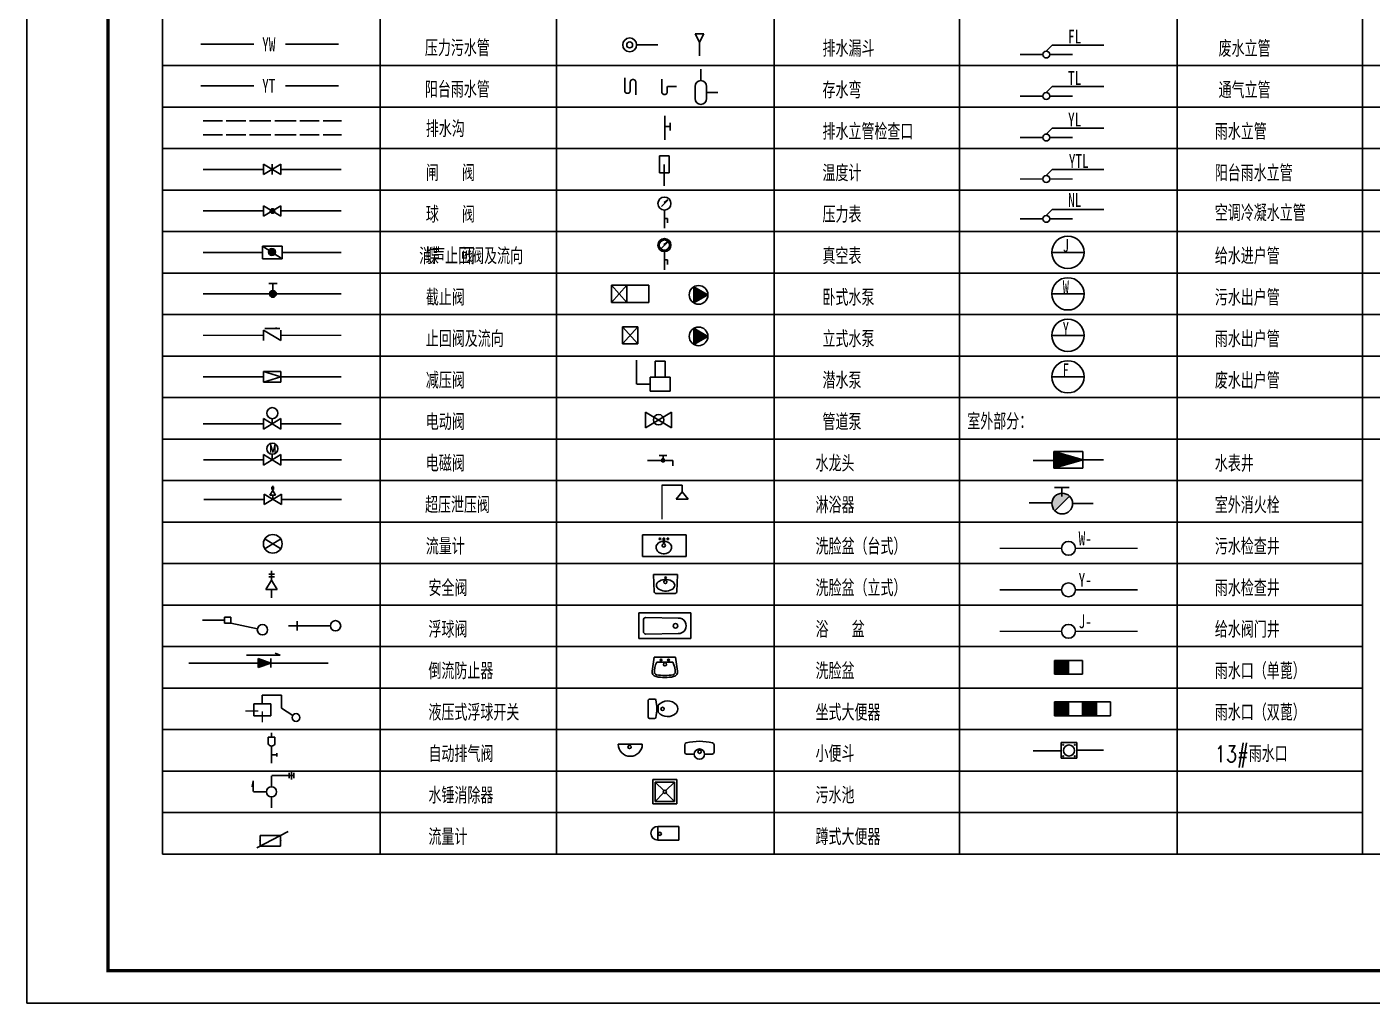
# Model space of a CAD drawing. Extents: x 27938 to 1507990, y 110129 to 923079.
# Drawn here: x 492037 to 533486, y 660457 to 690524 of the extents above; entities that cross this region are included whole.
import ezdxf
from ezdxf.enums import TextEntityAlignment as Align

# ---------------------------------------------------------------- set-up
doc = ezdxf.new("R2010")
doc.units = 0
doc.header["$LTSCALE"] = 1000
doc.header["$MEASUREMENT"] = 0
doc.layers.add('0s-水标注', color=7, linetype='Continuous')
doc.layers.add('图框', color=140, linetype='Continuous')
doc.layers.add('yichutu', color=7, linetype='Continuous', true_color=0xffffff, plot=False)
doc.styles.add('HZ', font='txt', dxfattribs={"bigfont": 'hztxt'})
doc.styles.add('ST', font='', dxfattribs={"width": 0.8})
doc.styles.get('ST').set_extended_font_data('SimSun')

# ---------------------------------------------------------------- blocks, each defined once
blk = doc.blocks.new('*X187')
at = {"color": 0, "linetype": 'Continuous'}
for p, q in [((-79979, -68610), (-79674, -68610)), ((-79979, -68620), (-79674, -68620)), ((-79979, -68630), (-79674, -68630)), ((-79979, -68640), (-79674, -68640)), ((-79979, -68650), (-79674, -68650)), ((-79979, -68660), (-79674, -68660)), ((-79979, -68670), (-79674, -68670)), ((-79979, -68680), (-79674, -68680)), ((-79979, -68690), (-79674, -68690)), ((-79979, -68700), (-79674, -68700)), ((-79979, -68710), (-79674, -68710)), ((-79979, -68720), (-79674, -68720)), ((-79979, -68730), (-79674, -68730)), ((-79979, -68740), (-79674, -68740)), ((-79979, -68750), (-79674, -68750)), ((-79979, -68760), (-79674, -68760)), ((-79979, -68770), (-79674, -68770)), ((-79979, -68780), (-79674, -68780)), ((-79979, -68790), (-79674, -68790)), ((-79979, -68800), (-79674, -68800)), ((-79979, -68810), (-79674, -68810)), ((-79979, -68820), (-79674, -68820)), ((-79979, -68830), (-79674, -68830)), ((-79979, -68840), (-79674, -68840)), ((-79979, -68850), (-79674, -68850)), ((-79979, -68860), (-79674, -68860)), ((-79979, -68870), (-79674, -68870)), ((-79979, -68880), (-79674, -68880)), ((-79979, -68890), (-79674, -68890)), ((-79979, -68900), (-79674, -68900))]:
    blk.add_line(p, q, dxfattribs=at)
blk = doc.blocks.new('*X189')
at = {"color": 0, "linetype": 'Continuous'}
for p, q in [((-59859, -59642), (-59854, -59642)), ((-59859, -59643), (-59851, -59643)), ((-59859, -59644), (-59847, -59644)), ((-59859, -59645), (-59844, -59645)), ((-59859, -59646), (-59840, -59646)), ((-59859, -59647), (-59837, -59647)), ((-59859, -59648), (-59833, -59648)), ((-59859, -59649), (-59830, -59649)), ((-59859, -59650), (-59826, -59650)), ((-59859, -59651), (-59823, -59651)), ((-59859, -59652), (-59819, -59652)), ((-59859, -59653), (-59816, -59653)), ((-59859, -59654), (-59812, -59654)), ((-59859, -59655), (-59809, -59655)), ((-59859, -59656), (-59805, -59656)), ((-59859, -59657), (-59802, -59657)), ((-59859, -59658), (-59798, -59658)), ((-59859, -59659), (-59795, -59659)), ((-59859, -59660), (-59791, -59660)), ((-59859, -59661), (-59788, -59661)), ((-59859, -59662), (-59784, -59662)), ((-59859, -59663), (-59781, -59663)), ((-59859, -59664), (-59777, -59664)), ((-59859, -59665), (-59774, -59665)), ((-59859, -59666), (-59770, -59666)), ((-59859, -59667), (-59767, -59667)), ((-59859, -59668), (-59763, -59668)), ((-59859, -59669), (-59760, -59669)), ((-59859, -59670), (-59756, -59670)), ((-59859, -59671), (-59753, -59671)), ((-59859, -59672), (-59749, -59672)), ((-59859, -59673), (-59746, -59673)), ((-59859, -59674), (-59742, -59674)), ((-59859, -59675), (-59739, -59675)), ((-59859, -59676), (-59735, -59676)), ((-59859, -59677), (-59732, -59677)), ((-59859, -59678), (-59728, -59678)), ((-59859, -59679), (-59725, -59679)), ((-59859, -59680), (-59721, -59680)), ((-59859, -59681), (-59718, -59681)), ((-59859, -59682), (-59714, -59682)), ((-59859, -59683), (-59711, -59683)), ((-59859, -59684), (-59707, -59684)), ((-59859, -59685), (-59704, -59685)), ((-59859, -59686), (-59700, -59686)), ((-59859, -59687), (-59697, -59687)), ((-59859, -59688), (-59693, -59688)), ((-59859, -59689), (-59690, -59689)), ((-59859, -59690), (-59686, -59690)), ((-59859, -59691), (-59683, -59691)), ((-59859, -59692), (-59679, -59692)), ((-59859, -59693), (-59676, -59693)), ((-59859, -59694), (-59672, -59694)), ((-59859, -59695), (-59669, -59695)), ((-59859, -59696), (-59665, -59696)), ((-59859, -59697), (-59662, -59697)), ((-59859, -59698), (-59658, -59698)), ((-59859, -59699), (-59655, -59699)), ((-59859, -59700), (-59651, -59700)), ((-59859, -59701), (-59648, -59701)), ((-59859, -59702), (-59644, -59702)), ((-59859, -59703), (-59641, -59703)), ((-59859, -59704), (-59637, -59704)), ((-59859, -59705), (-59634, -59705)), ((-59859, -59706), (-59630, -59706)), ((-59859, -59707), (-59627, -59707)), ((-59859, -59708), (-59623, -59708)), ((-59859, -59709), (-59620, -59709)), ((-59859, -59710), (-59616, -59710)), ((-59859, -59711), (-59613, -59711)), ((-59859, -59712), (-59609, -59712)), ((-59859, -59713), (-59606, -59713)), ((-59859, -59714), (-59602, -59714)), ((-59859, -59715), (-59599, -59715)), ((-59859, -59716), (-59595, -59716)), ((-59859, -59717), (-59592, -59717)), ((-59859, -59718), (-59588, -59718)), ((-59859, -59719), (-59585, -59719)), ((-59859, -59720), (-59581, -59720)), ((-59859, -59721), (-59578, -59721)), ((-59859, -59722), (-59574, -59722)), ((-59859, -59723), (-59571, -59723)), ((-59859, -59724), (-59567, -59724)), ((-59859, -59725), (-59564, -59725)), ((-59859, -59726), (-59560, -59726)), ((-59859, -59727), (-59557, -59727)), ((-59859, -59728), (-59553, -59728)), ((-59859, -59729), (-59550, -59729)), ((-59859, -59730), (-59546, -59730)), ((-59859, -59731), (-59543, -59731)), ((-59859, -59732), (-59539, -59732)), ((-59859, -59733), (-59536, -59733)), ((-59859, -59734), (-59532, -59734)), ((-59859, -59735), (-59529, -59735)), ((-59859, -59736), (-59525, -59736)), ((-59859, -59737), (-59522, -59737)), ((-59859, -59738), (-59518, -59738)), ((-59859, -59739), (-59515, -59739)), ((-59859, -59740), (-59511, -59740)), ((-59859, -59741), (-59508, -59741)), ((-59859, -59742), (-59504, -59742)), ((-59859, -59743), (-59501, -59743)), ((-59859, -59744), (-59497, -59744)), ((-59859, -59745), (-59494, -59745)), ((-59859, -59746), (-59490, -59746)), ((-59859, -59747), (-59487, -59747)), ((-59859, -59748), (-59483, -59748)), ((-59859, -59749), (-59480, -59749)), ((-59859, -59750), (-59476, -59750)), ((-59859, -59751), (-59473, -59751)), ((-59859, -59752), (-59469, -59752)), ((-59859, -59753), (-59466, -59753)), ((-59859, -59754), (-59462, -59754)), ((-59859, -59755), (-59459, -59755)), ((-59859, -59756), (-59455, -59756)), ((-59859, -59757), (-59452, -59757)), ((-59859, -59758), (-59448, -59758)), ((-59859, -59759), (-59445, -59759)), ((-59859, -59760), (-59441, -59760)), ((-59859, -59761), (-59438, -59761)), ((-59859, -59762), (-59434, -59762)), ((-59859, -59763), (-59431, -59763)), ((-59859, -59764), (-59427, -59764)), ((-59859, -59765), (-59424, -59765)), ((-59859, -59766), (-59420, -59766)), ((-59859, -59767), (-59417, -59767)), ((-59859, -59768), (-59413, -59768)), ((-59859, -59769), (-59410, -59769)), ((-59859, -59770), (-59406, -59770)), ((-59859, -59771), (-59403, -59771)), ((-59859, -59772), (-59399, -59772)), ((-59859, -59773), (-59396, -59773)), ((-59859, -59774), (-59392, -59774)), ((-59859, -59775), (-59389, -59775)), ((-59859, -59776), (-59385, -59776)), ((-59859, -59777), (-59382, -59777)), ((-59859, -59778), (-59378, -59778)), ((-59859, -59779), (-59375, -59779)), ((-59859, -59780), (-59371, -59780)), ((-59859, -59781), (-59368, -59781)), ((-59859, -59782), (-59364, -59782)), ((-59859, -59783), (-59361, -59783)), ((-59859, -59784), (-59357, -59784)), ((-59859, -59785), (-59354, -59785)), ((-59859, -59786), (-59350, -59786)), ((-59859, -59787), (-59347, -59787)), ((-59859, -59788), (-59343, -59788)), ((-59859, -59789), (-59340, -59789)), ((-59859, -59790), (-59336, -59790)), ((-59859, -59791), (-59333, -59791)), ((-59859, -59792), (-59329, -59792)), ((-59859, -59793), (-59326, -59793)), ((-59859, -59794), (-59322, -59794)), ((-59859, -59795), (-59319, -59795)), ((-59859, -59796), (-59315, -59796)), ((-59859, -59797), (-59312, -59797)), ((-59859, -59798), (-59308, -59798)), ((-59859, -59799), (-59305, -59799)), ((-59859, -59800), (-59301, -59800)), ((-59859, -59801), (-59298, -59801)), ((-59859, -59802), (-59294, -59802)), ((-59859, -59803), (-59291, -59803)), ((-59859, -59804), (-59287, -59804)), ((-59859, -59805), (-59284, -59805)), ((-59859, -59806), (-59280, -59806)), ((-59859, -59807), (-59277, -59807)), ((-59859, -59808), (-59273, -59808)), ((-59859, -59809), (-59270, -59809)), ((-59859, -59810), (-59266, -59810)), ((-59859, -59811), (-59263, -59811)), ((-59859, -59812), (-59259, -59812)), ((-59859, -59813), (-59256, -59813)), ((-59859, -59814), (-59252, -59814)), ((-59859, -59815), (-59249, -59815)), ((-59859, -59816), (-59245, -59816)), ((-59859, -59817), (-59242, -59817)), ((-59859, -59818), (-59238, -59818)), ((-59859, -59819), (-59235, -59819)), ((-59859, -59820), (-59231, -59820)), ((-59859, -59821), (-59228, -59821)), ((-59859, -59822), (-59224, -59822)), ((-59859, -59823), (-59221, -59823)), ((-59859, -59824), (-59217, -59824)), ((-59859, -59825), (-59214, -59825)), ((-59859, -59826), (-59210, -59826)), ((-59859, -59827), (-59207, -59827)), ((-59859, -59828), (-59203, -59828)), ((-59859, -59829), (-59200, -59829)), ((-59859, -59830), (-59196, -59830)), ((-59859, -59831), (-59193, -59831)), ((-59859, -59832), (-59189, -59832)), ((-59859, -59833), (-59186, -59833)), ((-59859, -59834), (-59182, -59834)), ((-59859, -59835), (-59179, -59835)), ((-59859, -59836), (-59175, -59836)), ((-59859, -59837), (-59172, -59837)), ((-59859, -59838), (-59168, -59838)), ((-59859, -59839), (-59165, -59839)), ((-59859, -59840), (-59161, -59840)), ((-59859, -59841), (-59158, -59841)), ((-59859, -59842), (-59154, -59842)), ((-59859, -59843), (-59151, -59843)), ((-59859, -59844), (-59147, -59844)), ((-59859, -59845), (-59144, -59845)), ((-59859, -59846), (-59140, -59846)), ((-59859, -59847), (-59137, -59847)), ((-59859, -59848), (-59133, -59848)), ((-59859, -59849), (-59130, -59849)), ((-59859, -59850), (-59126, -59850)), ((-59859, -59851), (-59123, -59851)), ((-59859, -59852), (-59119, -59852)), ((-59859, -59853), (-59116, -59853)), ((-59859, -59854), (-59112, -59854)), ((-59859, -59855), (-59109, -59855)), ((-59859, -59856), (-59105, -59856)), ((-59859, -59857), (-59102, -59857)), ((-59859, -59858), (-59098, -59858)), ((-59859, -59859), (-59095, -59859)), ((-59859, -59860), (-59091, -59860)), ((-59859, -59861), (-59088, -59861)), ((-59859, -59862), (-59084, -59862)), ((-59859, -59863), (-59081, -59863)), ((-59859, -59864), (-59077, -59864)), ((-59859, -59865), (-59074, -59865)), ((-59859, -59866), (-59070, -59866)), ((-59859, -59867), (-59067, -59867)), ((-59859, -59868), (-59063, -59868)), ((-59859, -59869), (-59060, -59869)), ((-59859, -59870), (-59056, -59870)), ((-59859, -59871), (-59053, -59871)), ((-59859, -59872), (-59049, -59872)), ((-59859, -59873), (-59046, -59873)), ((-59859, -59874), (-59042, -59874)), ((-59859, -59875), (-59039, -59875)), ((-59859, -59876), (-59035, -59876)), ((-59859, -59877), (-59032, -59877)), ((-59859, -59878), (-59028, -59878)), ((-59859, -59879), (-59025, -59879)), ((-59859, -59880), (-59021, -59880)), ((-59859, -59881), (-59018, -59881)), ((-59859, -59882), (-59014, -59882)), ((-59859, -59883), (-59011, -59883)), ((-59859, -59884), (-59007, -59884)), ((-59859, -59885), (-59004, -59885)), ((-59859, -59886), (-59000, -59886)), ((-59859, -59887), (-58997, -59887)), ((-59859, -59888), (-58993, -59888)), ((-59859, -59889), (-58990, -59889)), ((-59859, -59890), (-58986, -59890)), ((-59859, -59891), (-58983, -59891)), ((-59859, -59892), (-58979, -59892)), ((-59859, -59893), (-58976, -59893)), ((-59859, -59894), (-58972, -59894)), ((-59859, -59895), (-58969, -59895)), ((-59859, -59898), (-58970, -59898)), ((-59859, -59899), (-58974, -59899)), ((-59859, -59900), (-58977, -59900)), ((-59859, -59901), (-58981, -59901)), ((-59859, -59902), (-58984, -59902)), ((-59859, -59903), (-58988, -59903)), ((-59859, -59904), (-58991, -59904)), ((-59859, -59905), (-58995, -59905)), ((-59859, -59906), (-58998, -59906)), ((-59859, -59907), (-59002, -59907)), ((-59859, -59908), (-59005, -59908)), ((-59859, -59909), (-59009, -59909)), ((-59859, -59910), (-59012, -59910)), ((-59859, -59911), (-59016, -59911)), ((-59859, -59912), (-59019, -59912)), ((-59859, -59913), (-59023, -59913)), ((-59859, -59914), (-59026, -59914)), ((-59859, -59915), (-59030, -59915)), ((-59859, -59916), (-59033, -59916)), ((-59859, -59917), (-59037, -59917)), ((-59859, -59918), (-59040, -59918)), ((-59859, -59919), (-59044, -59919)), ((-59859, -59920), (-59047, -59920)), ((-59859, -59921), (-59051, -59921)), ((-59859, -59922), (-59054, -59922)), ((-59859, -59923), (-59058, -59923)), ((-59859, -59924), (-59061, -59924)), ((-59859, -59925), (-59065, -59925)), ((-59859, -59926), (-59068, -59926)), ((-59859, -59927), (-59072, -59927)), ((-59859, -59928), (-59075, -59928)), ((-59859, -59929), (-59079, -59929)), ((-59859, -59930), (-59082, -59930)), ((-59859, -59931), (-59086, -59931)), ((-59859, -59932), (-59089, -59932)), ((-59859, -59933), (-59093, -59933)), ((-59859, -59934), (-59096, -59934)), ((-59859, -59935), (-59100, -59935)), ((-59859, -59936), (-59103, -59936)), ((-59859, -59937), (-59107, -59937)), ((-59859, -59938), (-59110, -59938)), ((-59859, -59939), (-59114, -59939)), ((-59859, -59940), (-59117, -59940)), ((-59859, -59941), (-59121, -59941)), ((-59859, -59942), (-59124, -59942)), ((-59859, -59943), (-59128, -59943)), ((-59859, -59944), (-59131, -59944)), ((-59859, -59945), (-59135, -59945)), ((-59859, -59946), (-59138, -59946)), ((-59859, -59947), (-59142, -59947)), ((-59859, -59948), (-59145, -59948)), ((-59859, -59949), (-59149, -59949)), ((-59859, -59950), (-59152, -59950)), ((-59859, -59951), (-59156, -59951)), ((-59859, -59952), (-59159, -59952)), ((-59859, -59953), (-59163, -59953)), ((-59859, -59954), (-59166, -59954)), ((-59859, -59955), (-59170, -59955)), ((-59859, -59956), (-59173, -59956)), ((-59859, -59957), (-59177, -59957)), ((-59859, -59958), (-59180, -59958)), ((-59859, -59959), (-59184, -59959)), ((-59859, -59960), (-59187, -59960)), ((-59859, -59961), (-59191, -59961)), ((-59859, -59962), (-59194, -59962)), ((-59859, -59963), (-59198, -59963)), ((-59859, -59964), (-59201, -59964)), ((-59859, -59965), (-59205, -59965)), ((-59859, -59966), (-59208, -59966)), ((-59859, -59967), (-59212, -59967)), ((-59859, -59968), (-59215, -59968)), ((-59859, -59969), (-59219, -59969)), ((-59859, -59970), (-59222, -59970)), ((-59859, -59971), (-59226, -59971)), ((-59859, -59972), (-59229, -59972)), ((-59859, -59973), (-59233, -59973)), ((-59859, -59974), (-59236, -59974)), ((-59859, -59975), (-59240, -59975)), ((-59859, -59976), (-59243, -59976)), ((-59859, -59977), (-59247, -59977)), ((-59859, -59978), (-59250, -59978)), ((-59859, -59979), (-59254, -59979)), ((-59859, -59980), (-59257, -59980)), ((-59859, -59981), (-59261, -59981)), ((-59859, -59982), (-59264, -59982)), ((-59859, -59983), (-59268, -59983)), ((-59859, -59984), (-59271, -59984)), ((-59859, -59985), (-59275, -59985)), ((-59859, -59986), (-59278, -59986)), ((-59859, -59987), (-59282, -59987)), ((-59859, -59988), (-59285, -59988)), ((-59859, -59989), (-59289, -59989)), ((-59859, -59990), (-59292, -59990)), ((-59859, -59991), (-59296, -59991)), ((-59859, -59992), (-59299, -59992)), ((-59859, -59993), (-59303, -59993)), ((-59859, -59994), (-59306, -59994)), ((-59859, -59995), (-59310, -59995)), ((-59859, -59996), (-59313, -59996)), ((-59859, -59997), (-59317, -59997)), ((-59859, -59998), (-59320, -59998)), ((-59859, -59999), (-59324, -59999)), ((-59859, -60000), (-59327, -60000)), ((-59859, -60001), (-59331, -60001)), ((-59859, -60002), (-59334, -60002)), ((-59859, -60003), (-59338, -60003)), ((-59859, -60004), (-59341, -60004)), ((-59859, -60005), (-59345, -60005)), ((-59859, -60006), (-59348, -60006)), ((-59859, -60007), (-59352, -60007)), ((-59859, -60008), (-59355, -60008)), ((-59859, -60009), (-59359, -60009)), ((-59859, -60010), (-59362, -60010)), ((-59859, -60011), (-59366, -60011)), ((-59859, -60012), (-59369, -60012)), ((-59859, -60013), (-59373, -60013)), ((-59859, -60014), (-59376, -60014)), ((-59859, -60015), (-59380, -60015)), ((-59859, -60016), (-59383, -60016)), ((-59859, -60017), (-59387, -60017)), ((-59859, -60018), (-59390, -60018)), ((-59859, -60019), (-59394, -60019)), ((-59859, -60020), (-59397, -60020)), ((-59859, -60021), (-59401, -60021)), ((-59859, -60022), (-59404, -60022)), ((-59859, -60023), (-59408, -60023)), ((-59859, -60024), (-59411, -60024)), ((-59859, -60025), (-59415, -60025)), ((-59859, -60026), (-59418, -60026)), ((-59859, -60027), (-59422, -60027)), ((-59859, -60028), (-59425, -60028)), ((-59859, -60029), (-59429, -60029)), ((-59859, -60030), (-59432, -60030)), ((-59859, -60031), (-59436, -60031)), ((-59859, -60032), (-59439, -60032)), ((-59859, -60033), (-59443, -60033)), ((-59859, -60034), (-59446, -60034)), ((-59859, -60035), (-59450, -60035)), ((-59859, -60036), (-59453, -60036)), ((-59859, -60037), (-59457, -60037)), ((-59859, -60038), (-59460, -60038)), ((-59859, -60039), (-59464, -60039)), ((-59859, -60040), (-59467, -60040)), ((-59859, -60041), (-59471, -60041)), ((-59859, -60042), (-59474, -60042)), ((-59859, -60043), (-59478, -60043)), ((-59859, -60044), (-59481, -60044)), ((-59859, -60045), (-59485, -60045)), ((-59859, -60046), (-59488, -60046)), ((-59859, -60047), (-59492, -60047)), ((-59859, -60048), (-59495, -60048)), ((-59859, -60049), (-59499, -60049)), ((-59859, -60050), (-59502, -60050)), ((-59859, -60051), (-59506, -60051)), ((-59859, -60052), (-59509, -60052)), ((-59859, -60053), (-59513, -60053)), ((-59859, -60054), (-59516, -60054)), ((-59859, -60055), (-59520, -60055)), ((-59859, -60056), (-59523, -60056)), ((-59859, -60057), (-59527, -60057)), ((-59859, -60058), (-59530, -60058)), ((-59859, -60059), (-59534, -60059)), ((-59859, -60060), (-59537, -60060)), ((-59859, -60061), (-59541, -60061)), ((-59859, -60062), (-59544, -60062)), ((-59859, -60063), (-59548, -60063)), ((-59859, -60064), (-59551, -60064)), ((-59859, -60065), (-59555, -60065)), ((-59859, -60066), (-59558, -60066)), ((-59859, -60067), (-59562, -60067)), ((-59859, -60068), (-59565, -60068)), ((-59859, -60069), (-59569, -60069)), ((-59859, -60070), (-59572, -60070)), ((-59859, -60071), (-59576, -60071)), ((-59859, -60072), (-59579, -60072)), ((-59859, -60073), (-59583, -60073)), ((-59859, -60074), (-59586, -60074)), ((-59859, -60075), (-59590, -60075)), ((-59859, -60076), (-59593, -60076)), ((-59859, -60077), (-59597, -60077)), ((-59859, -60078), (-59600, -60078)), ((-59859, -60079), (-59604, -60079)), ((-59859, -60080), (-59607, -60080)), ((-59859, -60081), (-59611, -60081)), ((-59859, -60082), (-59614, -60082)), ((-59859, -60083), (-59618, -60083)), ((-59859, -60084), (-59621, -60084)), ((-59859, -60085), (-59625, -60085)), ((-59859, -60086), (-59628, -60086)), ((-59859, -60087), (-59632, -60087)), ((-59859, -60088), (-59635, -60088)), ((-59859, -60089), (-59639, -60089)), ((-59859, -60090), (-59642, -60090)), ((-59859, -60091), (-59646, -60091)), ((-59859, -60092), (-59649, -60092)), ((-59859, -60093), (-59653, -60093)), ((-59859, -60094), (-59656, -60094)), ((-59859, -60095), (-59660, -60095)), ((-59859, -60096), (-59663, -60096)), ((-59859, -60097), (-59667, -60097)), ((-59859, -60098), (-59670, -60098)), ((-59859, -60099), (-59674, -60099)), ((-59859, -60100), (-59677, -60100)), ((-59859, -60101), (-59681, -60101)), ((-59859, -60102), (-59684, -60102)), ((-59859, -60103), (-59688, -60103)), ((-59859, -60104), (-59691, -60104)), ((-59859, -60105), (-59695, -60105)), ((-59859, -60106), (-59698, -60106)), ((-59859, -60107), (-59702, -60107)), ((-59859, -60108), (-59705, -60108)), ((-59859, -60109), (-59709, -60109)), ((-59859, -60110), (-59712, -60110)), ((-59859, -60111), (-59716, -60111)), ((-59859, -60112), (-59719, -60112)), ((-59859, -60113), (-59723, -60113)), ((-59859, -60114), (-59726, -60114)), ((-59859, -60115), (-59730, -60115)), ((-59859, -60116), (-59733, -60116)), ((-59859, -60117), (-59737, -60117)), ((-59859, -60118), (-59740, -60118)), ((-59859, -60119), (-59744, -60119)), ((-59859, -60120), (-59747, -60120)), ((-59859, -60121), (-59751, -60121)), ((-59859, -60122), (-59754, -60122)), ((-59859, -60123), (-59758, -60123)), ((-59859, -60124), (-59761, -60124)), ((-59859, -60125), (-59765, -60125)), ((-59859, -60126), (-59768, -60126)), ((-59859, -60127), (-59772, -60127)), ((-59859, -60128), (-59775, -60128)), ((-59859, -60129), (-59779, -60129)), ((-59859, -60130), (-59782, -60130)), ((-59859, -60131), (-59786, -60131)), ((-59859, -60132), (-59789, -60132)), ((-59859, -60133), (-59793, -60133)), ((-59859, -60134), (-59796, -60134)), ((-59859, -60135), (-59800, -60135)), ((-59859, -60136), (-59803, -60136)), ((-59859, -60137), (-59807, -60137)), ((-59859, -60138), (-59810, -60138)), ((-59859, -60139), (-59814, -60139)), ((-59859, -60140), (-59817, -60140)), ((-59859, -60141), (-59821, -60141)), ((-59859, -60142), (-59824, -60142)), ((-59859, -60143), (-59828, -60143)), ((-59859, -60144), (-59831, -60144)), ((-59859, -60145), (-59835, -60145)), ((-59859, -60146), (-59838, -60146)), ((-59859, -60147), (-59842, -60147)), ((-59859, -60148), (-59845, -60148)), ((-59859, -60149), (-59849, -60149)), ((-59859, -60150), (-59852, -60150))]:
    blk.add_line(p, q, dxfattribs=at)
blk = doc.blocks.new('*X186')
at = {"color": 0, "linetype": 'Continuous'}
for p, q in [((-98904, -74050), (-98859, -74050)), ((-98903, -74040), (-98849, -74040)), ((-98894, -74060), (-98869, -74060)), ((-98888, -74030), (-98839, -74030)), ((-98884, -74070), (-98879, -74070)), ((-98873, -74020), (-98829, -74020)), ((-98858, -74010), (-98819, -74010)), ((-98843, -74000), (-98809, -74000)), ((-98828, -73990), (-98799, -73990)), ((-98813, -73980), (-98789, -73980)), ((-98798, -73970), (-98779, -73970)), ((-98783, -73960), (-98769, -73960)), ((-98768, -73950), (-98759, -73950)), ((-98753, -73940), (-98749, -73940))]:
    blk.add_line(p, q, dxfattribs=at)
blk = doc.blocks.new('*X190')
at = {"color": 0, "linetype": 'Continuous'}
for p, q in [((-73009, -33067), (-72910, -33067)), ((-73009, -33068), (-72909, -33068)), ((-73009, -33069), (-72909, -33069)), ((-73009, -33070), (-72909, -33070)), ((-73009, -33071), (-72909, -33071)), ((-73009, -33072), (-72909, -33072)), ((-73009, -33073), (-72909, -33073)), ((-73009, -33074), (-72909, -33074)), ((-73009, -33075), (-72909, -33075)), ((-73009, -33076), (-72909, -33076)), ((-73009, -33077), (-72909, -33077)), ((-73009, -33078), (-72909, -33078)), ((-73009, -33079), (-72909, -33079)), ((-73009, -33080), (-72909, -33080)), ((-73009, -33081), (-72910, -33081)), ((-73008, -33062), (-72911, -33062)), ((-73008, -33063), (-72910, -33063)), ((-73008, -33064), (-72910, -33064)), ((-73008, -33065), (-72910, -33065)), ((-73008, -33066), (-72910, -33066)), ((-73008, -33082), (-72910, -33082)), ((-73008, -33083), (-72910, -33083)), ((-73008, -33084), (-72910, -33084)), ((-73008, -33085), (-72910, -33085)), ((-73008, -33086), (-72910, -33086)), ((-73007, -33059), (-72911, -33059)), ((-73007, -33060), (-72911, -33060)), ((-73007, -33061), (-72911, -33061)), ((-73007, -33087), (-72911, -33087)), ((-73007, -33088), (-72911, -33088)), ((-73007, -33089), (-72911, -33089)), ((-73006, -33056), (-72912, -33056)), ((-73006, -33057), (-72912, -33057)), ((-73006, -33058), (-72912, -33058)), ((-73006, -33090), (-72912, -33090)), ((-73006, -33091), (-72912, -33091)), ((-73006, -33092), (-72912, -33092)), ((-73005, -33054), (-72913, -33054)), ((-73005, -33055), (-72913, -33055)), ((-73005, -33093), (-72913, -33093)), ((-73005, -33094), (-72913, -33094)), ((-73004, -33052), (-72914, -33052)), ((-73004, -33053), (-72914, -33053)), ((-73004, -33095), (-72914, -33095)), ((-73004, -33096), (-72914, -33096)), ((-73004, -33097), (-72915, -33097)), ((-73003, -33050), (-72915, -33050)), ((-73003, -33051), (-72915, -33051)), ((-73003, -33098), (-72915, -33098)), ((-73002, -33048), (-72916, -33048)), ((-73002, -33049), (-72916, -33049)), ((-73002, -33099), (-72916, -33099)), ((-73002, -33100), (-72916, -33100)), ((-73001, -33047), (-72917, -33047)), ((-73001, -33101), (-72917, -33101)), ((-73001, -33102), (-72918, -33102)), ((-73000, -33045), (-72918, -33045)), ((-73000, -33046), (-72918, -33046)), ((-73000, -33103), (-72918, -33103)), ((-72999, -33044), (-72919, -33044)), ((-72999, -33104), (-72919, -33104)), ((-72998, -33043), (-72920, -33043)), ((-72998, -33105), (-72920, -33105)), ((-72998, -33106), (-72921, -33106)), ((-72997, -33041), (-72922, -33041)), ((-72997, -33042), (-72921, -33042)), ((-72997, -33107), (-72921, -33107)), ((-72996, -33040), (-72922, -33040)), ((-72996, -33108), (-72922, -33108)), ((-72995, -33039), (-72923, -33039)), ((-72995, -33109), (-72923, -33109)), ((-72994, -33038), (-72924, -33038)), ((-72994, -33110), (-72924, -33110)), ((-72993, -33037), (-72926, -33037)), ((-72993, -33111), (-72925, -33111)), ((-72992, -33112), (-72926, -33112)), ((-72991, -33036), (-72927, -33036)), ((-72990, -33035), (-72928, -33035)), ((-72990, -33113), (-72928, -33113)), ((-72989, -33034), (-72929, -33034)), ((-72989, -33114), (-72929, -33114)), ((-72988, -33033), (-72931, -33033)), ((-72988, -33115), (-72930, -33115)), ((-72986, -33032), (-72932, -33032)), ((-72986, -33116), (-72932, -33116)), ((-72985, -33117), (-72933, -33117)), ((-72984, -33031), (-72934, -33031)), ((-72983, -33030), (-72936, -33030)), ((-72983, -33118), (-72935, -33118)), ((-72981, -33029), (-72937, -33029)), ((-72981, -33119), (-72937, -33119)), ((-72979, -33120), (-72939, -33120)), ((-72978, -33028), (-72940, -33028)), ((-72976, -33027), (-72942, -33027)), ((-72976, -33121), (-72942, -33121)), ((-72973, -33026), (-72945, -33026)), ((-72973, -33122), (-72945, -33122)), ((-72970, -33123), (-72949, -33123)), ((-72968, -33025), (-72950, -33025)), ((-72962, -33124), (-72956, -33124))]:
    blk.add_line(p, q, dxfattribs=at)
blk = doc.blocks.new('$VALVE$00000609')
for p, q in [((-344, -179), (459, 239)), ((263, 138), (-264, 138)), ((-264, 138), (-264, -137)), ((263, -137), (263, 138)), ((-264, -137), (263, -137))]:
    blk.add_line(p, q)
blk.add_lwpolyline([(459, 239, 0, 20, 0), (305, 171, 50, 50, 0)], format="xyseb")
for p in [(-264, 0), (263, 0)]:
    blk.add_point(p)
blk = doc.blocks.new('TK')
at = {"layer": '图框'}
blk.add_lwpolyline([(465375, 548714), (549475, 548714), (549475, 489314), (465375, 489314)], close=True, dxfattribs=at)
blk.add_lwpolyline([(465375, 548714), (549475, 548714), (549475, 489314), (465375, 489314)], close=True, dxfattribs=at)
at = {"layer": '图框', "const_width": 100}
blk.add_lwpolyline([(548475, 490314), (548475, 547714), (467875, 547714), (467875, 490314)], close=True, dxfattribs=at)
blk = doc.blocks.new('yct-841-594-84100-59399.9999999999-100-1000.0')
at = {"layer": 'yichutu', "color": 7, "true_color": 0xffffff}
blk.add_lwpolyline([(0, 0), (0, 59400), (84100, 59400), (84100, 0)], close=True, dxfattribs=at)

msp = doc.modelspace()

# ---------------------------------------------------------------- hatches: boundary and pattern name
at = {"layer": '0s-水标注', "ltscale": 1.5}
for points in [[(499692.7, 683591.4, 1.0000033), (499479.7, 683591.4, 1.0000033)], [(512588.7, 682021.3), (513020.1, 682270.4), (512588.7, 682519.4)], [(512588.7, 680743.3), (513020.1, 680992.4), (512588.7, 681241.4)], [(523618.8, 675842.5, 0.1989124), (523712.4, 675616.5), (524164.2, 676068.4, 0.6681786)], [(499161.6, 670789.1), (499161.6, 671073.1), (499551.8, 670931.1)]]:
    msp.add_hatch(color=256, dxfattribs=at).paths.add_polyline_path(points)

# ---------------------------------------------------------------- linework, layer by layer
for p, q in [((496214.8, 712997.6), (496214.8, 665048.8)), ((502924.3, 665048.8), (502924.3, 713006.8)), ((508355.8, 665048.8), (508355.8, 713006.8)), ((515065.3, 665048.8), (515065.3, 713006.8)), ((520774.8, 665048.8), (520774.8, 713006.8)), ((527484.3, 665048.8), (527484.3, 713006.8)), ((533193.8, 670160.8), (533193.8, 713006.8)), ((533193.8, 665048.8), (533193.8, 713006.8)), ((512630, 690311.4), (512898.3, 690311.4)), ((512757.8, 690055.8), (512630, 690311.4)), ((512898.3, 690311.4), (512757.8, 690052.8)), ((523446.7, 689779.8), (523632, 689965.1)), ((523632, 689965.1), (525217, 689965.1)), ((496214.8, 689330.8), (545334.8, 689330.8)), ((512624.2, 688314.7), (512624.2, 688693.3)), ((512979.2, 688314.7), (512979.2, 688693.3)), ((523446.7, 688501.8), (523632, 688687.1)), ((523632, 688687.1), (525217, 688687.1)), ((496214.8, 688052.8), (545334.8, 688052.8)), ((497465.9, 687628.5), (498062.3, 687628.5)), ((498181.6, 687628.5), (498778, 687628.5)), ((498897.3, 687628.5), (499553.3, 687628.5)), ((499672.6, 687628.5), (500328.6, 687628.5)), ((500447.9, 687628.5), (501044.3, 687628.5)), ((501163.6, 687628.5), (501725.9, 687628.5)), ((511858.9, 687453.3), (511692.8, 687453.3)), ((511858.9, 687572.1), (511858.9, 687334.5)), ((523446.7, 687223.8), (523632, 687409.1)), ((523632, 687409.1), (525217, 687409.1)), ((497465.9, 687199.1), (498062.3, 687199.1)), ((498181.6, 687199.1), (498778, 687199.1)), ((498897.3, 687199.1), (499553.3, 687199.1)), ((499672.6, 687199.1), (500328.6, 687199.1)), ((500447.9, 687199.1), (501044.3, 687199.1)), ((501163.6, 687199.1), (501725.9, 687199.1)), ((496214.8, 686774.8), (545334.8, 686774.8)), ((511530.2, 686033.3), (511530.2, 686555.2)), ((511530.2, 686555.2), (511829.2, 686555.2)), ((511829.2, 686033.3), (511829.2, 686555.2)), ((499332.1, 685976), (499864.6, 686295.5)), ((499332.1, 686295.5), (499864.6, 685976)), ((499332.1, 686295.5), (499332.1, 685976)), ((499598.4, 686295.5), (499598.4, 685976)), ((499864.6, 686295.5), (499864.6, 685976)), ((511530.2, 686033.3), (511829.2, 686033.3)), ((523446.7, 685945.8), (523632, 686131.1)), ((523632, 686131.1), (525217, 686131.1)), ((496214.8, 685496.8), (545334.8, 685496.8)), ((511585.8, 684990), (511789.1, 685193.5)), ((511789.1, 685193.5), (511668.6, 685113.1)), ((499332.1, 685017.5), (499332.1, 684698)), ((499332.1, 684698), (499864.6, 685017.5)), ((499332.1, 685017.5), (499864.6, 684698)), ((499864.6, 685017.5), (499864.6, 684698)), ((511688.7, 685093), (511668.6, 685113.1)), ((523446.7, 684718.4), (523632, 684903.8)), ((523632, 684903.8), (525217, 684903.8)), ((511681.7, 684625.5), (511778.4, 684625.5)), ((511778.4, 684625.5), (511778.4, 684485.9)), ((496214.8, 684218.8), (545334.8, 684218.8)), ((499296.6, 683775), (499900.1, 683775)), ((499900.1, 683384.5), (499296.6, 683775)), ((499296.6, 683775), (499296.6, 683384.5)), ((499900.1, 683775), (499900.1, 683384.5)), ((511583, 683698.6), (511786.3, 683902.1)), ((511786.3, 683902.1), (511665.9, 683821.7)), ((511685.9, 683801.7), (511665.9, 683821.7)), ((523614.8, 683579.8), (524608.8, 683579.8)), ((499296.6, 683384.5), (499900.1, 683384.5)), ((511681.7, 683347.5), (511778.4, 683347.5)), ((511778.4, 683347.5), (511778.4, 683207.9)), ((496214.8, 682940.8), (545334.8, 682940.8)), ((499488.3, 682621.3), (499743.9, 682621.3)), ((499616.1, 682301.8), (499616.1, 682621.3)), ((510053.6, 682568), (510521.6, 682035.5)), ((510521.6, 682568), (510053.6, 682035.5)), ((510053.6, 682035.5), (510053.6, 682568)), ((510053.6, 682568), (511201.9, 682568)), ((510521.6, 682035.5), (510521.6, 682568)), ((511201.9, 682568), (511201.9, 682035.5)), ((513020.1, 682270.4), (512588.7, 682519.4)), ((512588.7, 682519.4), (512588.7, 682021.3)), ((512588.7, 682021.3), (513020.1, 682270.4)), ((523614.8, 682301.8), (524608.8, 682301.8)), ((510053.6, 682035.5), (511201.9, 682035.5)), ((496214.8, 681662.8), (545334.8, 681662.8)), ((499332.1, 681183.5), (499864.6, 680864)), ((499332.1, 681183.5), (499332.1, 680864)), ((499364.1, 681236.8), (499832.7, 681236.8)), ((499864.6, 681183.5), (499864.6, 680864)), ((510393.7, 680757.5), (510393.7, 681290)), ((510861.8, 681290), (510393.7, 680757.5)), ((510393.7, 681290), (510861.8, 680757.5)), ((510393.7, 681290), (510861.8, 681290)), ((510861.8, 680757.5), (510861.8, 681290)), ((513020.1, 680992.4), (512588.7, 681241.4)), ((512588.7, 681241.4), (512588.7, 680743.3)), ((523614.8, 681023.8), (524608.8, 681023.8)), ((510393.7, 680757.5), (510861.8, 680757.5)), ((512588.7, 680743.3), (513020.1, 680992.4)), ((496214.8, 680384.8), (545334.8, 680384.8)), ((511701.8, 680223.7), (511398.5, 680223.7)), ((511398.5, 679732.7), (511398.5, 680223.7)), ((511701.8, 679732.7), (511701.8, 680223.7)), ((499332.1, 679905.5), (499864.6, 679905.5)), ((499332.1, 679905.5), (499864.6, 679745.8)), ((499332.1, 679905.5), (499332.1, 679586)), ((499864.6, 679905.5), (499864.6, 679586)), ((499864.6, 679745.8), (499332.1, 679586)), ((499332.1, 679586), (499864.6, 679586)), ((511241.6, 679303.3), (511241.6, 679732.7)), ((511241.6, 679732.7), (511858.7, 679732.7)), ((511701.8, 679732.7), (511398.5, 679732.7)), ((511858.7, 679303.3), (511858.7, 679732.7)), ((523614.8, 679745.8), (524608.8, 679745.8)), ((496214.8, 679106.8), (545334.8, 679106.8)), ((511241.6, 679303.3), (511858.7, 679303.3)), ((511101.8, 678658.9), (511101.8, 678179.6)), ((511101.8, 678658.9), (511900.6, 678179.6)), ((511101.8, 678179.6), (511900.6, 678658.9)), ((511900.6, 678658.9), (511900.6, 678179.6)), ((499332.1, 678458), (499864.6, 678138.5)), ((499864.6, 678458), (499332.1, 678138.5)), ((499332.1, 678458), (499332.1, 678138.5)), ((499598.4, 678308), (499598.4, 678456.3)), ((499864.6, 678458), (499864.6, 678138.5)), ((496214.8, 677828.8), (545334.8, 677828.8)), ((496214.8, 677828.8), (545334.8, 677828.8)), ((499332.1, 677349.5), (499332.1, 677030)), ((499332.1, 677030), (499864.6, 677349.5)), ((499332.1, 677349.5), (499864.6, 677030)), ((499598.4, 677189.8), (499598.4, 677360.2)), ((499864.6, 677349.5), (499864.6, 677030)), ((511521.7, 677320.9), (511752.5, 677320.9)), ((511637.1, 677173.9), (511637.1, 677320.9)), ((523682.2, 677445.4), (524576.8, 677445.4)), ((523682.2, 677445.4), (524576.8, 677189.8)), ((523682.2, 677445.4), (523682.2, 676934.2)), ((524576.8, 677445.4), (524576.8, 676934.2)), ((511160.4, 677173.9), (511941.4, 677173.9)), ((511941.4, 677027), (511941.4, 677173.9)), ((524576.8, 677189.8), (523682.2, 676934.2)), ((523682.2, 676934.2), (524576.8, 676934.2)), ((496214.8, 676550.8), (533193.8, 676550.8)), ((499346.2, 675809.6), (499878.7, 676129.1)), ((499346.2, 676129.1), (499878.7, 675809.6)), ((499346.2, 676129.1), (499346.2, 675809.6)), ((499612.5, 676245.1), (499526.2, 676101.3)), ((499698.7, 676101.3), (499526.2, 676101.3)), ((499659.8, 676337), (499567.8, 676337)), ((499659.8, 676293.3), (499567.8, 676293.3)), ((499612.5, 676245.1), (499612.5, 676393)), ((499698.7, 676101.3), (499612.5, 676245.1)), ((499612.5, 675969.4), (499612.5, 676101.3)), ((499878.7, 676129.1), (499878.7, 675809.6)), ((512229, 676413.5), (511605.8, 676413.5)), ((511605.8, 676413.5), (512229, 676413.5)), ((512229, 676200.5), (512042.7, 675981.5)), ((512229, 676200.5), (512229, 676413.5)), ((512229, 676266.5), (512229, 676413.5)), ((512415.4, 675981.5), (512229, 676200.5)), ((523697.3, 676339.9), (524149.2, 676339.9)), ((524164.2, 676068.4), (523712.4, 675616.5)), ((523923.2, 676061.8), (523923.2, 676339.9)), ((512042.7, 675981.5), (512415.4, 675981.5)), ((496214.8, 675272.8), (533193.8, 675272.8)), ((512345.9, 674876.8), (511007.9, 674876.8)), ((511007.9, 674876.8), (511007.9, 674216.2)), ((512345.9, 674216.2), (512345.9, 674876.8)), ((499346.2, 674762.6), (499878.7, 674443.1)), ((499346.2, 674443.1), (499878.7, 674762.6)), ((511524.1, 674773.3), (511558, 674739.4)), ((511524.1, 674739.4), (511558.1, 674773.3)), ((511637.8, 674678.3), (511649.1, 674678.3)), ((511644.9, 674780.3), (511680.9, 674780.3)), ((511688, 674678.3), (511676.6, 674678.3)), ((511767.7, 674773.3), (511801.7, 674739.4)), ((511801.7, 674773.3), (511767.7, 674739.4)), ((511823.5, 674633.1), (511782.9, 674655.2)), ((496214.8, 673994.8), (533193.8, 673994.8)), ((511007.9, 674216.2), (512345.9, 674216.2)), ((499670.7, 673668.6), (499486.7, 673668.6)), ((499670.7, 673581.3), (499486.7, 673581.3)), ((511347.6, 673659.3), (511369.3, 673128.9)), ((511347.6, 673659.3), (512085.6, 673659.3)), ((511699.6, 673577.9), (511733.6, 673544)), ((511733.6, 673577.9), (511699.6, 673544)), ((512085.6, 673659.3), (512064, 673128.9)), ((499576, 673484.8), (499403.5, 673197.2)), ((499748.6, 673197.2), (499403.5, 673197.2)), ((499748.6, 673197.2), (499576, 673484.8)), ((496214.8, 672716.8), (533193.8, 672716.8)), ((512004, 673071.3), (511429.2, 673071.3)), ((498127.4, 672342.5), (498315.8, 672342.5)), ((498127.4, 672342.5), (498127.4, 672156.1)), ((498315.8, 672342.5), (498315.8, 672156.1)), ((510889.6, 672473.8), (512495.9, 672473.8)), ((510889.6, 672473.8), (510889.6, 671681.8)), ((512101.4, 672316.4), (511111.3, 672331.8)), ((512495.9, 672473.8), (512495.9, 671681.8)), ((498127.4, 672156.1), (498315.8, 672156.1)), ((498315.8, 672156.1), (499138.8, 671988.2)), ((500367.7, 671935.8), (500367.7, 672219.8)), ((511031.6, 672188.9), (511031.6, 672253.2)), ((511031.6, 672188.9), (511031.6, 671966.7)), ((511031.6, 671966.7), (511031.6, 671902.4)), ((510889.6, 671681.8), (512495.9, 671681.8)), ((511111.3, 671823.8), (512101.4, 671839.2)), ((496214.8, 671438.8), (533193.8, 671438.8)), ((498806.1, 671168.4), (499838, 671168.4)), ((499161.6, 670789.1), (499161.6, 671073.1)), ((499551.8, 670931.1), (499161.6, 671073.1)), ((499551.8, 670789.1), (499551.8, 671073.1)), ((499838, 671168.4), (499690.6, 671237.8)), ((511300.8, 670683.8), (511363, 671114.2)), ((511363, 671114.2), (512022.5, 671114.2)), ((512022.5, 671114.2), (512084.7, 670683.8)), ((499551.8, 670931.1), (499161.6, 670789.1)), ((511596.2, 670953.2), (511447.8, 670953.2)), ((511597.3, 671002.6), (511558.2, 671041.7)), ((511558.2, 671002.6), (511597.3, 671041.7)), ((511789.3, 670953.2), (511596.2, 670953.2)), ((511788.3, 671002.6), (511827.3, 671041.7)), ((511788.3, 671041.7), (511827.3, 671002.6)), ((511937.7, 670953.2), (511789.3, 670953.2)), ((523696.4, 671012.8), (524562.6, 671012.8)), ((523696.4, 670586.8), (523696.4, 671012.8)), ((524129.5, 670586.8), (524129.5, 671012.8)), ((524562.6, 670586.8), (524562.6, 671012.8)), ((523696.4, 670586.8), (524562.6, 670586.8)), ((496214.8, 670160.8), (533193.8, 670160.8)), ((499290.8, 669943), (499878.4, 669943)), ((499290.8, 669673.3), (499290.8, 669943)), ((499878.4, 669943), (499878.4, 669536.4)), ((511222.7, 669822.1), (511377.4, 669822.1)), ((499029.9, 669673.3), (499551.8, 669673.3)), ((499029.9, 669673.3), (499029.9, 669300.6)), ((499551.8, 669673.3), (499551.8, 669300.6)), ((499878.4, 669536.4), (500227.8, 669315.8)), ((511184.4, 669259.8), (511184.4, 669783.8)), ((511446.4, 669541), (511491.1, 669541)), ((511491.1, 669502.6), (511446.4, 669502.6)), ((511491.1, 669630.4), (511491.1, 669413.2)), ((523696.4, 669306.2), (523696.4, 669732.2)), ((523696.4, 669732.2), (524562.6, 669732.2)), ((524129.5, 669306.2), (524129.5, 669732.2)), ((524562.6, 669306.2), (524562.6, 669732.2)), ((524562.6, 669732.2), (525428.8, 669732.2)), ((524562.6, 669306.2), (524562.6, 669732.2)), ((524995.7, 669306.2), (524995.7, 669732.2)), ((525428.8, 669306.2), (525428.8, 669732.2)), ((499029.9, 669300.6), (499551.8, 669300.6)), ((511377.4, 669221.5), (511222.7, 669221.5)), ((523696.4, 669306.2), (524562.6, 669306.2)), ((524562.6, 669306.2), (525428.8, 669306.2)), ((496214.8, 668882.8), (533193.8, 668882.8)), ((499472, 668648.4), (499680.1, 668648.4)), ((499472, 668440.6), (499472, 668648.4)), ((499680.1, 668440.6), (499680.1, 668648.4)), ((499735.8, 668158.7), (499735.8, 668052.2)), ((510257.1, 668429.1), (510998.4, 668429.1)), ((512307.3, 668183.9), (512307.3, 668415.9)), ((513208.3, 668415.9), (513208.3, 668183.9)), ((523904.4, 668480.1), (523904.4, 668000.1)), ((524384.4, 668480.1), (523904.4, 668480.1)), ((524384.4, 668000.1), (524384.4, 668480.1)), ((499576, 668105.4), (499735.8, 668105.4)), ((512599.5, 668126.4), (512364.8, 668126.4)), ((513150.7, 668126.4), (512916, 668126.4)), ((523904.4, 668000.1), (524384.4, 668000.1)), ((496214.8, 667604.8), (533193.8, 667604.8)), ((500115.8, 667543.9), (500115.8, 667384.1)), ((500191.1, 667583.8), (500191.1, 667344.2)), ((500261.9, 667543.9), (500261.9, 667384.1)), ((511320, 666593), (511320, 667338.5)), ((511320, 667338.5), (512065.5, 667338.5)), ((512065.5, 666593), (512065.5, 667338.5)), ((511394.6, 667264), (511657.8, 667000.8)), ((511394.6, 666667.6), (511394.6, 667264)), ((511394.6, 667264), (511991, 667264)), ((511657, 666930), (511394.6, 666667.6)), ((511991, 667264), (511727.7, 667000.7)), ((511728.5, 666930), (511991, 666667.6)), ((511991, 666667.6), (511991, 667264)), ((511320, 666593), (512065.5, 666593)), ((511394.6, 666667.6), (511991, 666667.6)), ((496214.8, 666326.8), (533193.8, 666326.8)), ((511478.6, 665474.8), (511478.6, 665900.8)), ((511478.6, 665900.8), (512119.9, 665900.8)), ((512119.9, 665900.8), (512119.9, 665474.8)), ((511478.6, 665474.8), (512119.9, 665474.8)), ((496214.8, 665048.8), (545334.8, 665048.8))]:
    msp.add_line(p, q, dxfattribs=at)
at = {"layer": '0s-水标注', "ltscale": 1.5, "const_width": 50}
for points in [[(497386.6, 689988.7), (499033.3, 689988.7)], [(499995.8, 689988.7), (501646.6, 689988.7)], [(510822.8, 689969.8), (511482.5, 689969.8)], [(512757.8, 689624.8), (512757.8, 690052.8)], [(522637.6, 689673.3), (523340.2, 689673.3)], [(523553.2, 689673.3), (524255.7, 689673.3)], [(510457.4, 688958), (510457.4, 688564)], [(511599, 688920.8), (511599, 688526.8)], [(512801.7, 688870.8), (512801.7, 689225.8)], [(497386.6, 688710.7), (499033.3, 688710.7)], [(499995.8, 688710.7), (501646.6, 688710.7)], [(510627.8, 688819.6), (510627.8, 688564)], [(510798.2, 688819.6), (510798.2, 688425.5)], [(511769.4, 688692), (512056.8, 688692)], [(511769.4, 688692), (511769.4, 688526.8)], [(512979.2, 688504), (513334.2, 688504)], [(522637.6, 688395.3), (523340.2, 688395.3)], [(523553.2, 688395.3), (524255.7, 688395.3)], [(511692.8, 687786.5), (511692.8, 687041)], [(522637.6, 687117.3), (523340.2, 687117.3)], [(523553.2, 687117.3), (524255.7, 687117.3)], [(497465.9, 686135.8), (499332.1, 686135.8)], [(499864.6, 686135.8), (501725.9, 686135.8)], [(511676.8, 686290.3), (511676.8, 685623.2)], [(522637.6, 685839.3), (523340.2, 685839.3)], [(523553.2, 685839.3), (524255.7, 685839.3)], [(497465.9, 684857.8), (499332.1, 684857.8)], [(499864.6, 684857.8), (501725.9, 684857.8)], [(511681.7, 684883.1), (511681.7, 684318.3)], [(522637.6, 684611.9), (523340.2, 684611.9)], [(523553.2, 684611.9), (524255.7, 684611.9)], [(497465.9, 683579.8), (499296.6, 683579.8)], [(499900.1, 683579.8), (501725.9, 683579.8)], [(511681.7, 683605.1), (511681.7, 683040.3)], [(497465.9, 682301.8), (501725.9, 682301.8)], [(497465.9, 681023.8), (499332.1, 681023.8)], [(499864.6, 681023.8), (501725.9, 681023.8)], [(510822.7, 680266.2), (510822.7, 679518)], [(497465.9, 679745.8), (499332.1, 679745.8)], [(499864.6, 679745.8), (501725.9, 679745.8)], [(510822.7, 679518), (511241.6, 679518)], [(497465.9, 678298.3), (499332.1, 678298.3)], [(499864.6, 678298.3), (501725.9, 678298.3)], [(497474.9, 677189.8), (499332.1, 677189.8)], [(499864.6, 677189.8), (501734.9, 677189.8)], [(511163.4, 677173.9), (511941.4, 677173.9)], [(511941.4, 677004.4), (511941.4, 677173.9)], [(523035.8, 677164.8), (523738.3, 677164.8)], [(524576.8, 677189.8), (525219.7, 677189.8)], [(511605.8, 676413.5), (511605.8, 675359.4)], [(511605.8, 676413.5), (512229, 676413.5)], [(512229, 676200.5), (512229, 676413.5)], [(497480, 675969.4), (499346.2, 675969.4)], [(499878.7, 675969.4), (501740, 675969.4)], [(522916.1, 675869.6), (523618.6, 675869.6)], [(524257.8, 675842.5), (524900.7, 675842.5)], [(522006, 674463.4), (523916.5, 674463.4)], [(524342.5, 674463.4), (526266, 674463.4)], [(499576, 673484.8), (499576, 673780.5)], [(499576, 672933.4), (499576, 673197.2)], [(522006, 673185.4), (523916.5, 673185.4)], [(524342.5, 673185.4), (526266, 673185.4)], [(497446, 672249.3), (498127.4, 672249.3)], [(501386.5, 672077.8), (500091.8, 672077.8)], [(522006, 671907.4), (523916.5, 671907.4)], [(524342.5, 671907.4), (526266, 671907.4)], [(497024, 670931.1), (499161.6, 670931.1)], [(499551.8, 670931.1), (501323.2, 670931.1)], [(499167.2, 669452.9), (498767.2, 669452.9)], [(499290.8, 669442.6), (499290.8, 669100.5)], [(499576, 668784.8), (499576, 668648.4)], [(499576, 668371.7), (499576, 667839.2)], [(523035.8, 668225.5), (523904.4, 668225.5)], [(524384.4, 668250.5), (525219.7, 668250.5)], [(499012.3, 667307.8), (498974, 667108.9)], [(499012.3, 667307.8), (499012.3, 666965.8)], [(499576, 667464), (499576, 667122)], [(499576, 667464), (500261.9, 667464)], [(499012.3, 666965.8), (499419.9, 666965.8)], [(499576, 666809.6), (499576, 666467.6)]]:
    msp.add_lwpolyline(points, dxfattribs=at)
for points in [[(510798.2, 688819.6, 1), (510627.8, 688819.6, 1)], [(510457.4, 688564, 1), (510627.8, 688564, 1)], [(511599, 688526.8, 1), (511769.4, 688526.8, 1)]]:
    msp.add_lwpolyline(points, format="xyb", dxfattribs=at)
at = {"layer": '0s-水标注', "ltscale": 1.5}
for points, const_width in [([(499568.2, 684854.6, 1), (499639.2, 684854.6, 1)], 71), ([(499562.9, 682301.8, 1), (499669.4, 682301.8, 1)], 106.5)]:
    msp.add_lwpolyline(points, format="xyb", close=True, dxfattribs=dict(at, const_width=const_width))
for points in [[(511502.3, 674633.1), (511443.6, 674572.5), (511428.1, 674536.8), (511422.9, 674499.3)], [(511422.9, 674499.3), (511428.1, 674456.9), (511443.6, 674416.4), (511468.7, 674379.4), (511502.3, 674347.7), (511542.9, 674322.7), (511588.7, 674305.3), (511637.8, 674296.4), (511688, 674296.4), (511737, 674305.3), (511782.9, 674322.7), (511823.5, 674347.7), (511857, 674379.4), (511882.1, 674416.4), (511897.6, 674456.9), (511902.9, 674499.3)], [(511637.8, 674678.3), (511588.7, 674670.5), (511542.9, 674655.2), (511502.3, 674633.1)], [(511680.9, 674780.3), (511674.9, 674636.3), (511650.9, 674636.3), (511644.9, 674780.3)], [(511782.9, 674655.2), (511737, 674670.5), (511688, 674678.3)], [(511902.9, 674499.3), (511897.6, 674536.8), (511882.1, 674572.5), (511857, 674605.1), (511823.5, 674633.1)], [(511998.6, 673325.4), (511992.5, 673362.2), (511974.2, 673397.4), (511944.8, 673429.4), (511905.3, 673456.9), (511857.6, 673478.7), (511803.8, 673493.7), (511746.1, 673501.4), (511687.1, 673501.4), (511629.5, 673493.7), (511575.6, 673478.7), (511527.9, 673456.9), (511488.5, 673429.4), (511459, 673397.4), (511440.8, 673362.2), (511434.6, 673325.4), (511440.8, 673288.6), (511459, 673253.4), (511488.5, 673221.3), (511527.9, 673193.8), (511575.6, 673172.1), (511629.5, 673157), (511687.1, 673149.3), (511746.1, 673149.3), (511803.8, 673157), (511857.6, 673172.1), (511905.3, 673193.8), (511944.8, 673221.3), (511974.2, 673253.4), (511992.5, 673288.6), (511998.6, 673325.4)]]:
    msp.add_lwpolyline(points, dxfattribs=at)
for centre, radius in [((510609.8, 689969.8), 213), ((510609.8, 689969.8), 91.6), ((523446.7, 689673.3), 106.5), ((523446.7, 688395.3), 106.5), ((523446.7, 687117.3), 106.5), ((523446.7, 685839.3), 106.5), ((511681.7, 685083.1), 200), ((499603.7, 684854.6), 71), ((499598.4, 684857.8), 31), ((523446.7, 684611.9), 106.5), ((511682, 683802.6), 200), ((511678.4, 683802.4), 158.8), ((524111.8, 683579.8), 497), ((499586.2, 683591.4), 106.5), ((524111.8, 682301.8), 497), ((499616.1, 682301.8), 106.5), ((512732.5, 682270.4), 287.6), ((524111.8, 681023.8), 497), ((512732.5, 680992.4), 287.6), ((524111.8, 679745.8), 497), ((499598.4, 678626.7), 170.4), ((511502.6, 678424.9), 159.8), ((499598.4, 677530.6), 170.4), ((511637.1, 677173.9), 50), ((523938.3, 675842.5), 319.5), ((499612.5, 674602.8), 287.6), ((511541.1, 674756.3), 24), ((511661.6, 674554.8), 50), ((511784.7, 674756.3), 24), ((524129.5, 674463.4), 213), ((511716.6, 673560.9), 24), ((511709.1, 673428.2), 50), ((524129.5, 673185.4), 213), ((499295.3, 671956.2), 159.8), ((501546.3, 672077.8), 159.8), ((512022.3, 672076.7), 70.5), ((524129.5, 671907.4), 213), ((511577.7, 671022.2), 27.6), ((511697.2, 670890.3), 50), ((511807.8, 671022.2), 27.6), ((511623.7, 669519.5), 50), ((500329.1, 669251.8), 119.8), ((510607.2, 668344.5), 50), ((512757.8, 668126.4), 158.3), ((512762.8, 668197.6), 50), ((523967.6, 668409.9), 11.7), ((524146.4, 668236.5), 170.4), ((524325.3, 668409.9), 11.7), ((523967.6, 668060.3), 11.7), ((524325.3, 668060.3), 11.7), ((499576, 666965.8), 156.2), ((511692.7, 666965), 50), ((511536.6, 665670.1), 50)]:
    msp.add_circle(centre, radius, dxfattribs=at)
for centre, radius, start, end in [((512801.7, 688693.3), 177.5, 0, 180), ((512801.7, 688314.7), 177.5, 180, 0), ((511637.1, 677173.9), 23, 0, 180), ((511637.1, 677173.9), 23, 180, 0), ((511429.2, 673131.3), 60, 182.3373, 270), ((512004, 673131.3), 60, 270, 357.66269), ((511110.1, 672253.2), 78.5, 89.11176, 180.00001), ((512114.9, 672077.8), 239, 266.76386, 93.23611), ((511110.1, 671902.4), 78.5, 179.99999, 270.88824), ((511452.6, 670661.9), 153.4, 171.77235, 259.00555), ((511931.9, 670677.7), 556.9, 150.35666, 186.38465), ((511453.6, 670677.7), 557, 353.61611, 29.64229), ((511932.9, 670661.9), 153.4, 280.99442, 8.22765), ((511447.6, 670646), 75.5, 203.63321, 260.44973), ((511692.8, 671898.1), 1412.7, 259.00558, 280.99442), ((511692.8, 671898.1), 1351.3, 259.00558, 280.99442), ((511935.4, 670649.3), 79.2, 280.96161, 334.95535), ((511222.7, 669783.8), 38.3, 90, 180.00001), ((511377.4, 669783.8), 38.3, 13.3667, 90), ((510274.8, 669521.8), 1171.6, 346.6333, 13.3667), ((511778.1, 669384.8), 377.7, 43.16322, 139.43984), ((511778.1, 669658.8), 377.7, 220.56015, 316.83679), ((511872.8, 669521.8), 217.8, 326.12478, 33.87524), ((511222.7, 669259.8), 38.3, 180.00001, 270), ((511377.4, 669259.8), 38.3, 270, 346.6333), ((499576, 668484.8), 113.1, 202.9735, 337.0265), ((510627.8, 668429.1), 370.6, 180, 0), ((512364.8, 668415.9), 57.5, 103.3667, 180), ((512364.8, 668183.9), 57.5, 180, 270), ((512757.8, 666762), 1757.4, 76.6333, 103.3667), ((513150.7, 668183.9), 57.5, 270, 0), ((513150.7, 668415.9), 57.5, 0, 76.6333), ((511478.6, 665687.8), 213, 90, 270)]:
    msp.add_arc(centre, radius, start, end, dxfattribs=at)
msp.add_solid([(499704.9, 681236.8), (499832.7, 681236.8), (499704.9, 681236.8), (499704.9, 681279.4)], dxfattribs=at)

# ---------------------------------------------------------------- block references
msp.add_blockref('TK', (26661.9, 171143.3))
for name, p, xscale, yscale, zscale in [('*X186', (581894.5, 737684.5), 0.7099999999627471, 0.7099999999627471, 0.7099999999627471), ('*X186', (581891.8, 736393.1), 0.7099999999627471, 0.7099999999627471, 0.7099999999627471), ('*X187', (637266, 768428.6), 1.419999999925494, 1.419999999925494, 1.419999999925494), ('*X187', (637266, 767148), 1.419999999925494, 1.419999999925494, 1.419999999925494), ('*X187', (638132.2, 767148), 1.419999999925494, 1.419999999925494, 1.419999999925494)]:
    msp.add_blockref(name, p, dxfattribs=dict(at, xscale=xscale, yscale=yscale, zscale=zscale))
msp.add_blockref('*X189', (583540.9, 737086.1), dxfattribs=at)
at = {"layer": '0s-水标注', "ltscale": 1.5, "xscale": -1}
msp.add_blockref('*X190', (438678, 710248), dxfattribs=at)
at = {"layer": '0s-水标注', "xscale": 1.2, "yscale": 1.2, "zscale": 1.2}
msp.add_blockref('$VALVE$00000609', (499536.9, 665458), dxfattribs=at)
at = {"layer": 'yichutu'}
msp.add_blockref('yct-841-594-84100-59399.9999999999-100-1000.0', (492036.9, 660457), dxfattribs=at)

# ---------------------------------------------------------------- texts
at = {"layer": '0s-水标注', "ltscale": 1.5, "style": 'ST', "width": 0.7}
for s, p in [('YW', (499490.2, 689988.7)), ('YT', (499490.2, 688710.7))]:
    msp.add_text(s, height=426, dxfattribs=at).set_placement(p, align=Align.MIDDLE)
at = {"layer": '0s-水标注', "style": 'HZ', "width": 0.8}
for s, height, p in [('压力污水管', 500, (504299.9, 689621.7)), ('排水漏斗', 500, (516550.9, 689605)), ('废水立管', 500, (528756.1, 689602.8)), ('阳台雨水管', 500, (504299.9, 688343.7)), ('存水弯', 500, (516550.9, 688324.8)), ('通气立管', 500, (528756.1, 688324.8)), ('排水沟', 500, (504328.8, 687130.7)), ('排水立管检查口', 500, (516550.9, 687046.8)), ('雨水立管', 500, (528640.3, 687046.8)), ('闸  阀', 500, (504328.8, 685773.3)), ('温度计', 500, (516550.9, 685768.8)), ('阳台雨水立管', 500, (528637.7, 685768.8)), ('球  阀', 500, (504328.8, 684495.3)), ('压力表', 500, (516550.9, 684493)), ('空调冷凝水立管', 500, (528640.3, 684541.5)), ('消声止回阀及流向', 500, (504124.6, 683215)), ('蝶  阀', 500, (504328.8, 683217.3)), ('真空表', 500, (516550.9, 683215)), ('给水进户管', 500, (528640.3, 683212.8)), ('截止阀', 500, (504328.8, 681937)), ('卧式水泵', 500, (516550.9, 681937)), ('污水出户管', 500, (528640.3, 681934.8)), ('止回阀及流向', 500, (504328.8, 680661.3)), ('立式水泵', 500, (516550.9, 680659)), ('雨水出户管', 500, (528640.3, 680656.8)), ('减压阀', 500, (504328.8, 679383.3)), ('潜水泵', 500, (516550.9, 679381)), ('废水出户管', 500, (528640.3, 679378.8)), ('电动阀', 500, (504328.8, 678105.3)), ('管道泵', 500, (516550.9, 678103)), ('室外部分：', 500, (521012.8, 678119.1)), ('M', 250, (499508.8, 677417.3)), ('电磁阀', 500, (504328.8, 676827.3)), ('水龙头', 500, (516337.1, 676825)), ('水表井', 500, (528640.3, 676822.8)), ('超压泄压阀', 500, (504304.7, 675549.3)), ('淋浴器', 500, (516337.1, 675544.8)), ('室外消火栓', 500, (528640.3, 675542.6)), ('流量计', 500, (504328.8, 674271.3)), ('洗脸盆（台式）', 500, (516337.1, 674269)), ('污水检查井', 500, (528640.3, 674266.8)), ('安全阀', 500, (504409.9, 672988.8)), ('洗脸盆（立式）', 500, (516337.1, 672991)), ('雨水检查井', 500, (528640.3, 672988.8)), ('浮球阀', 500, (504409.9, 671715.3)), ('浴  盆', 500, (516337.1, 671713)), ('给水阀门井', 500, (528640.3, 671710.8)), ('倒流防止器', 500, (504409.9, 670432.8)), ('洗脸盆', 500, (516337.1, 670435)), ('雨水口（单蓖）', 500, (528640.3, 670432.8)), ('液压式浮球开关', 500, (504409.9, 669157)), ('坐式大便器', 500, (516337.1, 669157)), ('雨水口（双蓖）', 500, (528640.3, 669157)), ('自动排气阀', 500, (504409.9, 667879)), ('小便斗', 500, (516337.1, 667883.5)), ('13#雨水口', 500, (528640.3, 667881.3)), ('水锤消除器', 500, (504409.9, 666601)), ('污水池', 500, (516337.1, 666605.5)), ('流量计', 500, (504409.9, 665323)), ('蹲式大便器', 500, (516337.1, 665323))]:
    msp.add_text(s, height=height, rotation=0, dxfattribs=at).set_placement(p)
at = {"layer": '0s-水标注', "ltscale": 1.5, "style": 'ST', "width": 0.7}
for s, height, p in [('FL', 426, (524118.8, 690013.1)), ('TL', 426, (524118.8, 688735.7)), ('YL', 426, (524118.8, 687458.2)), ('YTL', 426, (524142.3, 686180.8)), ('NL', 426, (524118.8, 684978.8)), ('J', 397.6, (523954.2, 683594.2)), ('W', 397.6, (523954.2, 682316.2)), ('Y', 397.6, (523954.2, 681038.2)), ('F', 397.6, (523954.2, 679760.2)), ('W-', 426, (524442.9, 674558.1)), ('Y-', 426, (524442.9, 673280.1)), ('J-', 426, (524442.9, 672002.1))]:
    msp.add_text(s, height=height, dxfattribs=at).set_placement(p)

doc.saveas('drawing.dxf')
